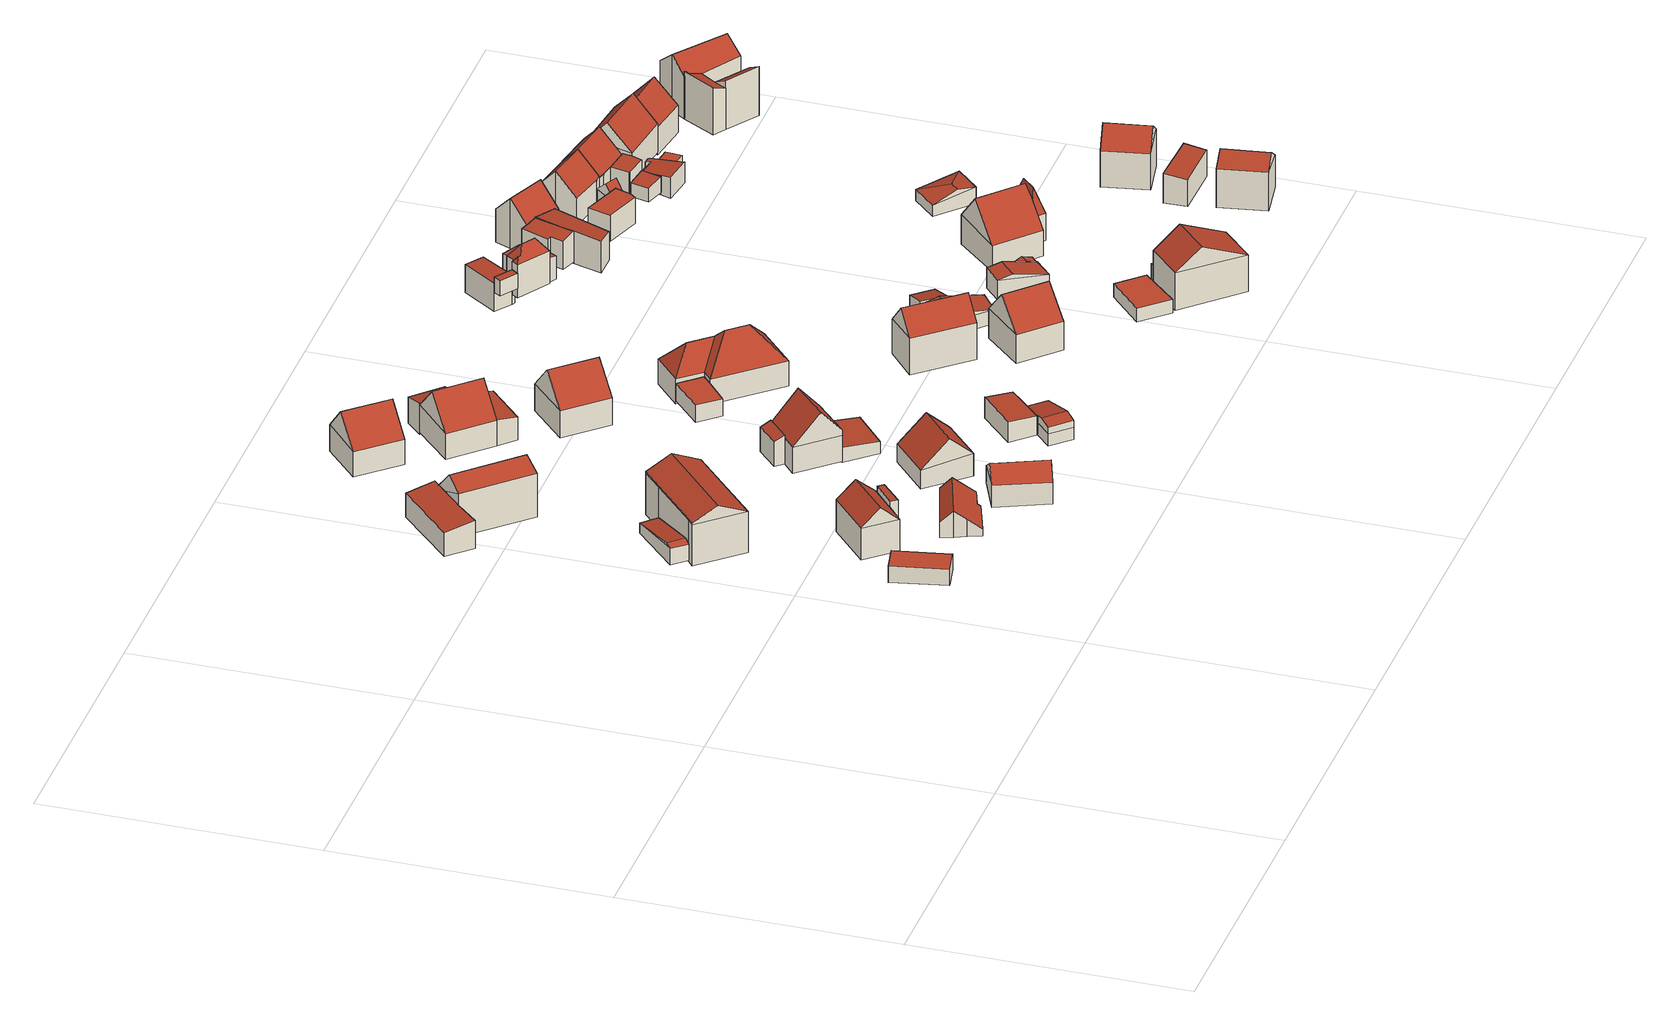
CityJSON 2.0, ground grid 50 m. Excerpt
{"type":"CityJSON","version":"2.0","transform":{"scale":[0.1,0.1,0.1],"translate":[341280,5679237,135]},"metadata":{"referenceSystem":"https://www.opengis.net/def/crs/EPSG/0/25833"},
"CityObjects":{
"building1":{"type":"Building","attributes":{"Dachtyp_tdc":"tdcPolyFlatRoof","Gemeindeschluessel":14729160,"Dachneigung":0,"QualitaetDacherkennung":79,"Geometrietyp2DReferenz":"3000","function":"31001_9998","roofType":"1000","measuredHeight":3.06},"geometry":[{"type":"MultiSurface","lod":"2","boundaries":[[[0,1,2,3]],[[1,4,5,2]],[[4,6,7,5]],[[6,0,3,7]],[[6,4,1,0]],[[3,2,5,7]]],"semantics":{"surfaces":[{"type":"WallSurface"},{"type":"RoofSurface"},{"type":"GroundSurface"}],"values":[0,0,0,0,1,2]}}]},
"building2":{"type":"Building","attributes":{"Dachtyp_tdc":"tdcGableRoof","Gemeindeschluessel":14729160,"Dachneigung":10.24,"QualitaetDacherkennung":13,"Geometrietyp2DReferenz":"3000","function":"31001_9998","roofType":"3100","measuredHeight":3.74},"geometry":[{"type":"MultiSurface","lod":"2","boundaries":[[[8,9,10,11]],[[9,12,13,10]],[[12,14,15,13]],[[14,8,11,15]],[[12,9,16]],[[8,14,17]],[[9,8,17,16]],[[14,12,16,17]],[[11,10,13,15]]],"semantics":{"surfaces":[{"type":"WallSurface"},{"type":"RoofSurface"},{"type":"GroundSurface"}],"values":[0,0,0,0,0,0,1,1,2]}}]},
"building3":{"type":"Building","attributes":{"Dachtyp_tdc":"tdcPolyFlatRoof","Gemeindeschluessel":14729160,"Dachneigung":8.25,"QualitaetDacherkennung":76,"Geometrietyp2DReferenz":"3000","function":"31001_9998","roofType":"2100","measuredHeight":5.39},"geometry":[{"type":"MultiSurface","lod":"2","boundaries":[[[18,19,20,21]],[[19,22,23,20]],[[22,24,25,23]],[[24,26,27,25]],[[26,18,21,27]],[[26,24,22,19,18]],[[21,20,23,25,27]]],"semantics":{"surfaces":[{"type":"WallSurface"},{"type":"RoofSurface"},{"type":"GroundSurface"}],"values":[0,0,0,0,0,1,2]}}]},
"building4":{"type":"Building","attributes":{"Dachtyp_tdc":"tdcGableRoof","Gemeindeschluessel":14729160,"Dachneigung":25.9,"QualitaetDacherkennung":43,"Geometrietyp2DReferenz":"3000","function":"31001_9998","roofType":"3100","measuredHeight":10.52},"geometry":[{"type":"MultiSurface","lod":"2","boundaries":[[[28,29,30,31]],[[29,32,33,30]],[[32,34,35,33]],[[34,36,37,35]],[[36,38,39,37]],[[38,28,31,39]],[[38,40,41,28]],[[42,43,44,41,40,45]],[[34,42,45,36]],[[36,45,40,38]],[[29,44,43,32]],[[28,41,44,29]],[[32,43,42,34]],[[31,30,33,35,37,39]]],"semantics":{"surfaces":[{"type":"WallSurface"},{"type":"RoofSurface"},{"type":"GroundSurface"}],"values":[0,0,0,0,0,0,1,1,0,0,0,0,0,2]}}]},
"building5":{"type":"Building","attributes":{"Gemeindeschluessel":14729160,"Geometrietyp2DReferenz":"3000","function":"31001_9998","roofType":"9999"},"children":["building5-1","building5-2"]},
"building5-1":{"type":"BuildingPart","attributes":{"Dachtyp_tdc":"tdcGableRoof","Dachneigung":39.8,"QualitaetDacherkennung":81,"Geometrietyp2DReferenz":"3000","roofType":"3100","measuredHeight":9.17},"parents":["building5"],"geometry":[{"type":"MultiSurface","lod":"2","boundaries":[[[46,47,48,49]],[[47,50,51,48]],[[52,53,54,55]],[[53,56,57,54]],[[56,46,49,57]],[[58,59,60,61]],[[50,47,60,59,53,62,52]],[[52,62,53]],[[46,61,60,47]],[[56,58,61,46]],[[53,59,58,56]],[[49,48,51,55,54,57]],[[55,51,50,52]]],"semantics":{"surfaces":[{"type":"WallSurface"},{"type":"RoofSurface"},{"type":"GroundSurface"},{"type":"ClosureSurface"}],"values":[0,0,0,0,0,1,1,0,0,0,0,2,3]}}]},
"building5-2":{"type":"BuildingPart","attributes":{"Dachtyp_tdc":"tdcPolyFlatRoof","Dachneigung":3.01,"QualitaetDacherkennung":45,"Geometrietyp2DReferenz":"3000","roofType":"2100","measuredHeight":7.42},"parents":["building5"],"geometry":[{"type":"MultiSurface","lod":"2","boundaries":[[[63,64,52,55,65]],[[66,67,68,51,50]],[[67,63,65,68]],[[67,66,64,63]],[[65,55,51,68]],[[50,52,64,66]],[[50,51,55,52]]],"semantics":{"surfaces":[{"type":"WallSurface"},{"type":"RoofSurface"},{"type":"GroundSurface"},{"type":"ClosureSurface"}],"values":[0,0,0,1,2,0,3]}}]},
"building6":{"type":"Building","attributes":{"Dachtyp_tdc":"tdcGableRoof","Gemeindeschluessel":14729160,"Dachneigung":47.4,"QualitaetDacherkennung":73,"Geometrietyp2DReferenz":"3000","function":"31001_9998","roofType":"3100","measuredHeight":10.02},"geometry":[{"type":"MultiSurface","lod":"2","boundaries":[[[69,70,71,72]],[[70,73,74,71]],[[73,75,76,74]],[[75,69,72,76]],[[73,70,77]],[[69,75,78]],[[70,69,78,77]],[[75,73,77,78]],[[72,71,74,76]]],"semantics":{"surfaces":[{"type":"WallSurface"},{"type":"RoofSurface"},{"type":"GroundSurface"}],"values":[0,0,0,0,0,0,1,1,2]}}]},
"building7":{"type":"Building","attributes":{"Dachtyp_tdc":"tdcGableRoof","Gemeindeschluessel":14729160,"Dachneigung":37.63,"QualitaetDacherkennung":44,"Geometrietyp2DReferenz":"3000","function":"31001_9998","roofType":"3100","measuredHeight":5.01},"geometry":[{"type":"MultiSurface","lod":"2","boundaries":[[[79,80,81,82]],[[80,83,84,81]],[[83,85,86,84]],[[85,87,88,86]],[[87,89,90,88]],[[89,91,92,90]],[[91,93,94,92]],[[93,95,96,94]],[[95,79,82,96]],[[91,89,87,85,83,80,79]],[[79,95,93,91]],[[82,81,84,86,88,90,92,94,96]]],"semantics":{"surfaces":[{"type":"WallSurface"},{"type":"RoofSurface"},{"type":"GroundSurface"}],"values":[0,0,0,0,0,0,0,0,0,1,1,2]}}]},
"building8":{"type":"Building","attributes":{"Dachtyp_tdc":"tdcGableRoof","Gemeindeschluessel":14729160,"Dachneigung":34.63,"QualitaetDacherkennung":89,"Geometrietyp2DReferenz":"3000","function":"31001_9998","roofType":"3100","measuredHeight":6.57},"geometry":[{"type":"MultiSurface","lod":"2","boundaries":[[[97,98,99,100]],[[98,101,102,99]],[[101,103,104,102]],[[103,97,100,104]],[[101,98,105]],[[97,103,106]],[[98,97,106,105]],[[103,101,105,106]],[[100,99,102,104]]],"semantics":{"surfaces":[{"type":"WallSurface"},{"type":"RoofSurface"},{"type":"GroundSurface"}],"values":[0,0,0,0,0,0,1,1,2]}}]},
"building9":{"type":"Building","attributes":{"Dachtyp_tdc":"tdcGableRoof","Gemeindeschluessel":14729160,"Dachneigung":47.91,"QualitaetDacherkennung":74,"Geometrietyp2DReferenz":"3000","function":"31001_9998","roofType":"3100","measuredHeight":10.01},"geometry":[{"type":"MultiSurface","lod":"2","boundaries":[[[107,108,109,110]],[[108,111,112,109]],[[111,113,114,112]],[[113,107,110,114]],[[111,108,115]],[[107,113,116]],[[108,107,116,115]],[[113,111,115,116]],[[110,109,112,114]]],"semantics":{"surfaces":[{"type":"WallSurface"},{"type":"RoofSurface"},{"type":"GroundSurface"}],"values":[0,0,0,0,0,0,1,1,2]}}]},
"building10":{"type":"Building","attributes":{"Dachtyp_tdc":"tdcGableRoof","Gemeindeschluessel":14729160,"Dachneigung":41.24,"QualitaetDacherkennung":86,"Geometrietyp2DReferenz":"3000","function":"31001_9998","roofType":"3100","measuredHeight":8.17},"geometry":[{"type":"MultiSurface","lod":"2","boundaries":[[[117,118,119,120]],[[118,121,122,119]],[[121,123,124,122]],[[123,117,120,124]],[[121,118,125]],[[117,123,126]],[[118,117,126,125]],[[123,121,125,126]],[[120,119,122,124]]],"semantics":{"surfaces":[{"type":"WallSurface"},{"type":"RoofSurface"},{"type":"GroundSurface"}],"values":[0,0,0,0,0,0,1,1,2]}}]},
"building11":{"type":"Building","attributes":{"Gemeindeschluessel":14729160,"Geometrietyp2DReferenz":"3000","function":"31001_9998","roofType":"9999"},"children":["building11-1","building11-2"]},
"building11-1":{"type":"BuildingPart","attributes":{"Dachtyp_tdc":"tdcGableRoof","Dachneigung":46.99,"QualitaetDacherkennung":80,"Geometrietyp2DReferenz":"3000","roofType":"3100","measuredHeight":10.4},"parents":["building11"],"geometry":[{"type":"MultiSurface","lod":"2","boundaries":[[[127,128,129,130]],[[128,131,132,129]],[[131,133,134,132]],[[133,135,136,134]],[[135,133,137,138,127]],[[139,138,137,140]],[[131,140,137,133]],[[128,139,140,131]],[[127,138,139,128]],[[136,130,129,132,134]],[[130,136,135,127]]],"semantics":{"surfaces":[{"type":"WallSurface"},{"type":"RoofSurface"},{"type":"GroundSurface"},{"type":"ClosureSurface"}],"values":[0,0,0,0,1,1,0,0,0,2,3]}}]},
"building11-2":{"type":"BuildingPart","attributes":{"Dachtyp_tdc":"tdcPolyFlatRoof","Dachneigung":22.84,"QualitaetDacherkennung":75,"Geometrietyp2DReferenz":"3000","roofType":"2100","measuredHeight":5.5},"parents":["building11"],"geometry":[{"type":"MultiSurface","lod":"2","boundaries":[[[141,142,127,130,143]],[[144,145,146,136,135]],[[145,141,143,146]],[[145,144,142,141]],[[143,130,136,146]],[[135,127,142,144]],[[135,136,130,127]]],"semantics":{"surfaces":[{"type":"WallSurface"},{"type":"RoofSurface"},{"type":"GroundSurface"},{"type":"ClosureSurface"}],"values":[0,0,0,1,2,0,3]}}]},
"building12":{"type":"Building","attributes":{"Dachtyp_tdc":"tdcFreeFormRoof","Gemeindeschluessel":14729160,"Dachneigung":48.02,"QualitaetDacherkennung":87,"Geometrietyp2DReferenz":"3000","function":"31001_9998","roofType":"5000","measuredHeight":10.45},"geometry":[{"type":"MultiSurface","lod":"2","boundaries":[[[147,148,149,150]],[[148,151,152,149]],[[151,153,154,152]],[[153,155,156,154]],[[155,147,150,156]],[[148,157,158,151]],[[157,147,155,153,158]],[[148,147,157]],[[153,151,158]],[[150,149,152,154,156]]],"semantics":{"surfaces":[{"type":"WallSurface"},{"type":"RoofSurface"},{"type":"GroundSurface"}],"values":[0,0,0,0,0,1,1,0,0,2]}}]},
"building13":{"type":"Building","attributes":{"Dachtyp_tdc":"tdcPolyFlatRoof","Gemeindeschluessel":14729160,"Dachneigung":4.41,"QualitaetDacherkennung":68,"Geometrietyp2DReferenz":"3000","function":"31001_9998","roofType":"2100","measuredHeight":2.88},"geometry":[{"type":"MultiSurface","lod":"2","boundaries":[[[159,160,161,162]],[[160,163,164,161]],[[163,165,166,164]],[[165,159,162,166]],[[165,163,160,159]],[[162,161,164,166]]],"semantics":{"surfaces":[{"type":"WallSurface"},{"type":"RoofSurface"},{"type":"GroundSurface"}],"values":[0,0,0,0,1,2]}}]},
"building14":{"type":"Building","attributes":{"Dachtyp_tdc":"tdcPolyFlatRoof","Gemeindeschluessel":14729160,"Dachneigung":9.25,"QualitaetDacherkennung":66,"Geometrietyp2DReferenz":"3000","function":"31001_9998","roofType":"2100","measuredHeight":5.03},"geometry":[{"type":"MultiSurface","lod":"2","boundaries":[[[167,168,169,150]],[[168,170,171,169]],[[170,172,149,171]],[[172,167,150,149]],[[172,170,168,167]],[[150,169,171,149]]],"semantics":{"surfaces":[{"type":"WallSurface"},{"type":"RoofSurface"},{"type":"GroundSurface"}],"values":[0,0,0,0,1,2]}}]},
"building15":{"type":"Building","attributes":{"Dachtyp_tdc":"tdcPolyFlatRoof","Gemeindeschluessel":14729160,"Dachneigung":13.66,"QualitaetDacherkennung":74,"Geometrietyp2DReferenz":"3000","function":"31001_9998","roofType":"2100","measuredHeight":5.98},"geometry":[{"type":"MultiSurface","lod":"2","boundaries":[[[173,174,175,176]],[[174,177,178,175]],[[177,179,180,178]],[[179,173,176,180]],[[179,177,174,173]],[[176,175,178,180]]],"semantics":{"surfaces":[{"type":"WallSurface"},{"type":"RoofSurface"},{"type":"GroundSurface"}],"values":[0,0,0,0,1,2]}}]},
"building16":{"type":"Building","attributes":{"Dachtyp_tdc":"tdcGableRoof","Gemeindeschluessel":14729160,"Dachneigung":47.1,"QualitaetDacherkennung":89,"Geometrietyp2DReferenz":"3000","function":"31001_9998","roofType":"3100","measuredHeight":10.44},"geometry":[{"type":"MultiSurface","lod":"2","boundaries":[[[181,182,183,184]],[[182,185,186,183]],[[185,187,188,186]],[[187,181,184,188]],[[185,182,189]],[[181,187,190]],[[182,181,190,189]],[[187,185,189,190]],[[184,183,186,188]]],"semantics":{"surfaces":[{"type":"WallSurface"},{"type":"RoofSurface"},{"type":"GroundSurface"}],"values":[0,0,0,0,0,0,1,1,2]}}]},
"building17":{"type":"Building","attributes":{"Dachtyp_tdc":"tdcPolyFlatRoof","Gemeindeschluessel":14729160,"Dachneigung":0,"QualitaetDacherkennung":32,"Geometrietyp2DReferenz":"3000","function":"31001_9998","roofType":"1000","measuredHeight":3.32},"geometry":[{"type":"MultiSurface","lod":"2","boundaries":[[[191,192,193,194]],[[192,195,196,193]],[[195,197,198,196]],[[197,199,200,198]],[[199,191,194,200]],[[199,197,195,192,191]],[[194,193,196,198,200]]],"semantics":{"surfaces":[{"type":"WallSurface"},{"type":"RoofSurface"},{"type":"GroundSurface"}],"values":[0,0,0,0,0,1,2]}}]},
"building18":{"type":"Building","attributes":{"Gemeindeschluessel":14729160,"Geometrietyp2DReferenz":"3000","function":"31001_9998","roofType":"9999"},"children":["building18-1","building18-2"]},
"building18-1":{"type":"BuildingPart","attributes":{"Dachtyp_tdc":"tdcGableRoof","Dachneigung":14.42,"QualitaetDacherkennung":19,"Geometrietyp2DReferenz":"3000","roofType":"3100","measuredHeight":4.09},"parents":["building18"],"geometry":[{"type":"MultiSurface","lod":"2","boundaries":[[[201,202,203,204]],[[202,205,206,203]],[[205,207,208,206]],[[207,209,210,208]],[[211,201,204,212]],[[211,213,214,215,216,217,201]],[[218,217,216,219]],[[202,218,219,205]],[[205,219,216,215,207]],[[201,217,218,202]],[[207,215,214,220,209]],[[204,203,206,208,210,212]],[[212,210,209,211]],[[220,214,213]],[[209,220,213,211]]],"semantics":{"surfaces":[{"type":"WallSurface"},{"type":"RoofSurface"},{"type":"GroundSurface"},{"type":"ClosureSurface"}],"values":[0,0,0,0,0,1,1,0,0,0,0,2,3,0,3]}}]},
"building18-2":{"type":"BuildingPart","attributes":{"Dachtyp_tdc":"tdcPolyFlatRoof","Dachneigung":4.81,"QualitaetDacherkennung":73,"Geometrietyp2DReferenz":"3000","roofType":"2100","measuredHeight":3.98},"parents":["building18"],"geometry":[{"type":"MultiSurface","lod":"2","boundaries":[[[220,221,222,210,209]],[[221,223,224,222]],[[223,225,226,224]],[[225,227,212,226]],[[227,211,212]],[[227,225,223,221,220,213]],[[210,222,224,226,212]],[[213,211,227]],[[209,210,212,211]],[[220,209,211,213]]],"semantics":{"surfaces":[{"type":"WallSurface"},{"type":"RoofSurface"},{"type":"GroundSurface"},{"type":"ClosureSurface"}],"values":[0,0,0,0,0,1,2,0,3,3]}}]},
"building19":{"type":"Building","attributes":{"Dachtyp_tdc":"tdcFreeFormRoof","Gemeindeschluessel":14729160,"Dachneigung":49.52,"QualitaetDacherkennung":29,"Geometrietyp2DReferenz":"3000","function":"31001_9998","roofType":"5000","measuredHeight":10.38},"geometry":[{"type":"MultiSurface","lod":"2","boundaries":[[[228,229,230,231]],[[229,232,233,230]],[[232,234,235,233]],[[234,236,237,235]],[[236,238,239,237]],[[238,228,231,239]],[[240,238,236]],[[241,242,243,240,236,234]],[[241,234,232]],[[242,241,232,229]],[[243,242,229,228]],[[240,243,228,238]],[[231,230,233,235,237,239]]],"semantics":{"surfaces":[{"type":"WallSurface"},{"type":"RoofSurface"},{"type":"GroundSurface"}],"values":[0,0,0,0,0,0,1,1,1,1,1,1,2]}}]},
"building20":{"type":"Building","attributes":{"Dachtyp_tdc":"tdcFreeFormRoof","Gemeindeschluessel":14729160,"Dachneigung":48.04,"QualitaetDacherkennung":69,"Geometrietyp2DReferenz":"3000","function":"31001_9998","roofType":"5000","measuredHeight":10.92},"geometry":[{"type":"MultiSurface","lod":"2","boundaries":[[[244,245,246,247]],[[245,248,249,246]],[[248,250,251,249]],[[250,252,253,251]],[[252,244,247,253]],[[245,254,255,248]],[[254,244,252,250,255]],[[250,248,255]],[[245,244,254]],[[247,246,249,251,253]]],"semantics":{"surfaces":[{"type":"WallSurface"},{"type":"RoofSurface"},{"type":"GroundSurface"}],"values":[0,0,0,0,0,1,1,0,0,2]}}]},
"building21":{"type":"Building","attributes":{"Dachtyp_tdc":"tdcGableRoof","Gemeindeschluessel":14729160,"Dachneigung":47.53,"QualitaetDacherkennung":75,"Geometrietyp2DReferenz":"3000","function":"31001_9998","roofType":"3100","measuredHeight":10.71},"geometry":[{"type":"MultiSurface","lod":"2","boundaries":[[[256,257,258,259]],[[257,260,261,258]],[[260,262,263,261]],[[262,256,259,263]],[[260,257,264]],[[256,262,265]],[[257,256,265,264]],[[262,260,264,265]],[[259,258,261,263]]],"semantics":{"surfaces":[{"type":"WallSurface"},{"type":"RoofSurface"},{"type":"GroundSurface"}],"values":[0,0,0,0,0,0,1,1,2]}}]},
"building22":{"type":"Building","attributes":{"Gemeindeschluessel":14729160,"Geometrietyp2DReferenz":"3000","function":"31001_9998","roofType":"9999"},"children":["building22-1","building22-2","building22-3"]},
"building22-1":{"type":"BuildingPart","attributes":{"Dachtyp_tdc":"tdcGableRoof","Dachneigung":11.37,"QualitaetDacherkennung":46,"Geometrietyp2DReferenz":"3000","roofType":"3100","measuredHeight":4.21},"parents":["building22"],"geometry":[{"type":"MultiSurface","lod":"2","boundaries":[[[266,267,268,269]],[[270,271,272,273]],[[274,275,276,277]],[[275,266,269,276]],[[266,275,278,279,280,281]],[[282,283,284,281,280,285]],[[266,281,284,267]],[[270,283,282,271]],[[274,278,275]],[[269,268,273,272,277,276]],[[273,268,267,270]],[[277,272,271,274]],[[267,284,283,270]],[[285,280,279]],[[271,282,285,279,278,274]]],"semantics":{"surfaces":[{"type":"WallSurface"},{"type":"RoofSurface"},{"type":"GroundSurface"},{"type":"ClosureSurface"}],"values":[0,0,0,0,1,1,0,0,0,2,3,3,3,0,3]}}]},
"building22-2":{"type":"BuildingPart","attributes":{"Dachtyp_tdc":"tdcGableRoof","Dachneigung":45.03,"QualitaetDacherkennung":21,"Geometrietyp2DReferenz":"3000","roofType":"3100","measuredHeight":4.78},"parents":["building22"],"geometry":[{"type":"MultiSurface","lod":"2","boundaries":[[[286,287,288,289]],[[287,290,283,270,273,288]],[[291,286,289,268,267,284]],[[290,287,292]],[[286,291,293]],[[287,286,293,292]],[[291,290,292,293]],[[289,288,273,268]],[[291,284,283,290]],[[267,268,273,270]],[[267,270,283,284]]],"semantics":{"surfaces":[{"type":"WallSurface"},{"type":"RoofSurface"},{"type":"GroundSurface"},{"type":"ClosureSurface"}],"values":[0,0,0,0,0,1,1,2,0,3,3]}}]},
"building22-3":{"type":"BuildingPart","attributes":{"Dachtyp_tdc":"tdcPolyFlatRoof","Dachneigung":15.03,"QualitaetDacherkennung":60,"Geometrietyp2DReferenz":"3000","roofType":"2100","measuredHeight":4.08},"parents":["building22"],"geometry":[{"type":"MultiSurface","lod":"2","boundaries":[[[294,295,278,274,277,296]],[[297,298,299,272,271,282]],[[298,294,296,299]],[[298,297,285,279,295,294]],[[296,277,272,299]],[[297,282,285]],[[279,278,295]],[[271,272,277,274]],[[271,274,278,279,285,282]]],"semantics":{"surfaces":[{"type":"WallSurface"},{"type":"RoofSurface"},{"type":"GroundSurface"},{"type":"ClosureSurface"}],"values":[0,0,0,1,2,0,0,3,3]}}]},
"building23":{"type":"Building","attributes":{"Dachtyp_tdc":"tdcPolyFlatRoof","Gemeindeschluessel":14729160,"Dachneigung":0,"QualitaetDacherkennung":80,"Geometrietyp2DReferenz":"3000","function":"31001_9998","roofType":"1000","measuredHeight":2.57},"geometry":[{"type":"MultiSurface","lod":"2","boundaries":[[[300,301,302,303]],[[301,304,305,302]],[[304,306,307,305]],[[306,300,303,307]],[[306,304,301,300]],[[303,302,305,307]]],"semantics":{"surfaces":[{"type":"WallSurface"},{"type":"RoofSurface"},{"type":"GroundSurface"}],"values":[0,0,0,0,1,2]}}]},
"building24":{"type":"Building","attributes":{"Gemeindeschluessel":14729160,"Geometrietyp2DReferenz":"3000","function":"31001_9998","roofType":"9999"},"children":["building24-1","building24-2"]},
"building24-1":{"type":"BuildingPart","attributes":{"Dachtyp_tdc":"tdcGableRoof","Dachneigung":25.38,"QualitaetDacherkennung":65,"Geometrietyp2DReferenz":"3000","roofType":"3100","measuredHeight":3.26},"parents":["building24"],"geometry":[{"type":"MultiSurface","lod":"2","boundaries":[[[308,309,310,311]],[[309,312,313,310]],[[312,314,315,313]],[[312,309,316]],[[309,308,317,318,316]],[[314,312,316,318,319]],[[311,310,313,315]],[[308,311,315,314]],[[319,318,317]],[[314,319,317,308]]],"semantics":{"surfaces":[{"type":"WallSurface"},{"type":"RoofSurface"},{"type":"GroundSurface"},{"type":"ClosureSurface"}],"values":[0,0,0,0,1,1,2,3,0,3]}}]},
"building24-2":{"type":"BuildingPart","attributes":{"Dachtyp_tdc":"tdcGableRoof","Dachneigung":14.39,"QualitaetDacherkennung":42,"Geometrietyp2DReferenz":"3000","roofType":"3100","measuredHeight":4.37},"parents":["building24"],"geometry":[{"type":"MultiSurface","lod":"2","boundaries":[[[320,321,322,315,314]],[[321,323,324,322]],[[323,325,326,324]],[[323,321,327]],[[320,319,317,325,328]],[[321,320,328,327]],[[325,323,327,328]],[[315,322,324,326,311]],[[320,314,319]],[[317,308,311,326,325]],[[314,315,311,308]],[[314,308,317,319]]],"semantics":{"surfaces":[{"type":"WallSurface"},{"type":"RoofSurface"},{"type":"GroundSurface"},{"type":"ClosureSurface"}],"values":[0,0,0,0,0,1,1,2,0,0,3,3]}}]},
"building25":{"type":"Building","attributes":{"Gemeindeschluessel":14729160,"Geometrietyp2DReferenz":"3000","function":"31001_9998","roofType":"9999"},"children":["building25-1","building25-2"]},
"building25-1":{"type":"BuildingPart","attributes":{"Dachtyp_tdc":"tdcPolyFlatRoof","Dachneigung":0,"QualitaetDacherkennung":0,"Geometrietyp2DReferenz":"3000","roofType":"9999","measuredHeight":4.37},"parents":["building25"],"geometry":[{"type":"MultiSurface","lod":"2","boundaries":[[[329,330,331,332,333,334,335,336]],[[335,334,337,338]],[[334,333,339,337]],[[333,332,340,339]],[[332,331,341,340]],[[331,330,342,341]],[[330,329,343,342]],[[329,336,344,343]],[[344,338,337,339,340,341,342,343]],[[338,344,336,335]]],"semantics":{"surfaces":[{"type":"RoofSurface"},{"type":"WallSurface"},{"type":"GroundSurface"},{"type":"ClosureSurface"}],"values":[0,1,1,1,1,1,1,1,2,3]}}]},
"building25-2":{"type":"BuildingPart","attributes":{"Dachtyp_tdc":"tdcGableRoof","Dachneigung":24.64,"QualitaetDacherkennung":24,"Geometrietyp2DReferenz":"3000","roofType":"3100","measuredHeight":10.96},"parents":["building25"],"geometry":[{"type":"MultiSurface","lod":"2","boundaries":[[[345,346,335,338,347]],[[348,349,350,351]],[[349,345,347,350]],[[348,346,352]],[[345,349,353]],[[346,345,353,352]],[[349,348,352,353]],[[347,338,344,351,350]],[[348,351,344,336,335,346]],[[336,344,338,335]]],"semantics":{"surfaces":[{"type":"WallSurface"},{"type":"RoofSurface"},{"type":"GroundSurface"},{"type":"ClosureSurface"}],"values":[0,0,0,0,0,1,1,2,0,3]}}]},
"building26":{"type":"Building","attributes":{"Dachtyp_tdc":"tdcPolyFlatRoof","Gemeindeschluessel":14729160,"Dachneigung":3.94,"QualitaetDacherkennung":48,"Geometrietyp2DReferenz":"3000","function":"31001_9998","roofType":"2100","measuredHeight":3},"geometry":[{"type":"MultiSurface","lod":"2","boundaries":[[[354,355,356,357]],[[355,358,359,356]],[[358,360,361,359]],[[360,354,357,361]],[[360,358,355,354]],[[357,356,359,361]]],"semantics":{"surfaces":[{"type":"WallSurface"},{"type":"RoofSurface"},{"type":"GroundSurface"}],"values":[0,0,0,0,1,2]}}]},
"building27":{"type":"Building","attributes":{"Dachtyp_tdc":"tdcPolyFlatRoof","Gemeindeschluessel":14729160,"Dachneigung":2.99,"QualitaetDacherkennung":68,"Geometrietyp2DReferenz":"3000","function":"31001_9998","roofType":"2100","measuredHeight":5.44},"geometry":[{"type":"MultiSurface","lod":"2","boundaries":[[[362,363,364,365]],[[363,366,367,364]],[[366,368,369,367]],[[368,370,371,369]],[[370,372,373,371]],[[372,362,365,373]],[[372,370,368,366,363,362]],[[365,364,367,369,371,373]]],"semantics":{"surfaces":[{"type":"WallSurface"},{"type":"RoofSurface"},{"type":"GroundSurface"}],"values":[0,0,0,0,0,0,1,2]}}]},
"building28":{"type":"Building","attributes":{"Dachtyp_tdc":"tdcFreeFormRoof","Gemeindeschluessel":14729160,"Dachneigung":54.07,"QualitaetDacherkennung":7,"Geometrietyp2DReferenz":"3000","function":"31001_9998","roofType":"5000","measuredHeight":8.7},"geometry":[{"type":"MultiSurface","lod":"2","boundaries":[[[374,375,376,377]],[[375,378,379,376]],[[378,380,381,379]],[[380,382,383,381]],[[382,384,385,383]],[[384,374,377,385]],[[386,384,382]],[[387,386,382,380]],[[388,387,380,378]],[[389,388,378,375]],[[389,375,374]],[[386,387,388,389,374,384]],[[377,376,379,381,383,385]]],"semantics":{"surfaces":[{"type":"WallSurface"},{"type":"RoofSurface"},{"type":"GroundSurface"}],"values":[0,0,0,0,0,0,1,1,1,1,1,1,2]}}]},
"building29":{"type":"Building","attributes":{"Gemeindeschluessel":14729160,"Geometrietyp2DReferenz":"3000","function":"31001_9998","roofType":"9999"},"children":["building29-1","building29-2"]},
"building29-1":{"type":"BuildingPart","attributes":{"Dachtyp_tdc":"tdcGableRoof","Dachneigung":49.5,"QualitaetDacherkennung":83,"Geometrietyp2DReferenz":"3000","roofType":"3100","measuredHeight":11.26},"parents":["building29"],"geometry":[{"type":"MultiSurface","lod":"2","boundaries":[[[390,391,392,393]],[[391,394,395,396,392]],[[397,398,399,400]],[[398,390,393,399]],[[398,401,402,403,390]],[[391,403,402,394]],[[397,401,398]],[[394,402,401,397,404]],[[390,403,391]],[[393,392,396,400,399]],[[404,395,394]],[[397,400,396,395,404]]],"semantics":{"surfaces":[{"type":"WallSurface"},{"type":"RoofSurface"},{"type":"GroundSurface"},{"type":"ClosureSurface"}],"values":[0,0,0,0,1,1,0,0,0,2,0,3]}}]},
"building29-2":{"type":"BuildingPart","attributes":{"Dachtyp_tdc":"tdcFreeFormRoof","Dachneigung":71.94,"QualitaetDacherkennung":18,"Geometrietyp2DReferenz":"3000","roofType":"5000","measuredHeight":10.06},"parents":["building29"],"geometry":[{"type":"MultiSurface","lod":"2","boundaries":[[[405,406,407,408]],[[406,397,400,407]],[[395,405,408,396]],[[409,410,395,404,397]],[[409,397,406]],[[410,409,406,405]],[[410,405,395]],[[408,407,400,396]],[[396,400,397,404,395]]],"semantics":{"surfaces":[{"type":"WallSurface"},{"type":"RoofSurface"},{"type":"GroundSurface"},{"type":"ClosureSurface"}],"values":[0,0,0,1,1,1,1,2,3]}}]},
"building30":{"type":"Building","attributes":{"Dachtyp_tdc":"tdcPolyFlatRoof","Gemeindeschluessel":14729160,"Dachneigung":3.19,"QualitaetDacherkennung":54,"Geometrietyp2DReferenz":"3000","function":"31001_9998","roofType":"2100","measuredHeight":4.86},"geometry":[{"type":"MultiSurface","lod":"2","boundaries":[[[411,412,413,414]],[[412,415,416,413]],[[415,417,418,416]],[[417,411,414,418]],[[417,415,412,411]],[[414,413,416,418]]],"semantics":{"surfaces":[{"type":"WallSurface"},{"type":"RoofSurface"},{"type":"GroundSurface"}],"values":[0,0,0,0,1,2]}}]},
"building31":{"type":"Building","attributes":{"Dachtyp_tdc":"tdcPolyFlatRoof","Gemeindeschluessel":14729160,"Dachneigung":9.18,"QualitaetDacherkennung":54,"Geometrietyp2DReferenz":"3000","function":"31001_9998","roofType":"2100","measuredHeight":4.97},"geometry":[{"type":"MultiSurface","lod":"2","boundaries":[[[419,415,420,421]],[[415,412,422,420]],[[412,423,424,422]],[[423,425,426,424]],[[425,419,421,426]],[[425,423,412,415,419]],[[421,420,422,424,426]]],"semantics":{"surfaces":[{"type":"WallSurface"},{"type":"RoofSurface"},{"type":"GroundSurface"}],"values":[0,0,0,0,0,1,2]}}]},
"building32":{"type":"Building","attributes":{"Dachtyp_tdc":"tdcPolyFlatRoof","Gemeindeschluessel":14729160,"Dachneigung":9.81,"QualitaetDacherkennung":71,"Geometrietyp2DReferenz":"3000","function":"31001_9998","roofType":"2100","measuredHeight":5.97},"geometry":[{"type":"MultiSurface","lod":"2","boundaries":[[[427,428,429,430]],[[428,431,432,429]],[[431,433,434,432]],[[433,435,436,434]],[[435,437,438,436]],[[437,439,440,438]],[[439,441,442,440]],[[441,427,430,442]],[[441,439,437,435,433,431,428,427]],[[430,429,432,434,436,438,440,442]]],"semantics":{"surfaces":[{"type":"WallSurface"},{"type":"RoofSurface"},{"type":"GroundSurface"}],"values":[0,0,0,0,0,0,0,0,1,2]}}]},
"building33":{"type":"Building","attributes":{"Dachtyp_tdc":"tdcPolyFlatRoof","Gemeindeschluessel":14729160,"Dachneigung":8.24,"QualitaetDacherkennung":79,"Geometrietyp2DReferenz":"3000","function":"31001_9998","roofType":"2100","measuredHeight":6.22},"geometry":[{"type":"MultiSurface","lod":"2","boundaries":[[[427,441,443,444]],[[441,445,446,443]],[[445,447,448,446]],[[447,449,450,448]],[[449,451,452,450]],[[449,447,445,441,427,451]],[[452,444,443,446,448,450]],[[451,427,444,452]]],"semantics":{"surfaces":[{"type":"WallSurface"},{"type":"RoofSurface"},{"type":"GroundSurface"}],"values":[0,0,0,0,0,1,2,0]}}]},
"building34":{"type":"Building","attributes":{"Dachtyp_tdc":"tdcHipAndGableRoof","Gemeindeschluessel":14729160,"Dachneigung":20.15,"QualitaetDacherkennung":38,"Geometrietyp2DReferenz":"3000","function":"31001_9998","roofType":"5000","measuredHeight":3.82},"geometry":[{"type":"MultiSurface","lod":"2","boundaries":[[[453,454,455,456]],[[454,457,458,455]],[[457,459,460,458]],[[459,453,456,460]],[[457,454,461]],[[453,459,462]],[[454,453,462,461]],[[459,457,461,462]],[[456,455,458,460]]],"semantics":{"surfaces":[{"type":"WallSurface"},{"type":"RoofSurface"},{"type":"GroundSurface"}],"values":[0,0,0,0,1,0,1,1,2]}}]},
"building35":{"type":"Building","attributes":{"Dachtyp_tdc":"tdcGableRoof","Gemeindeschluessel":14729160,"Dachneigung":46.81,"QualitaetDacherkennung":75,"Geometrietyp2DReferenz":"3000","function":"31001_9998","roofType":"3100","measuredHeight":9.65},"geometry":[{"type":"MultiSurface","lod":"2","boundaries":[[[463,464,465,466]],[[464,467,468,465]],[[467,469,470,468]],[[469,471,472,470]],[[471,473,474,472]],[[473,475,476,474]],[[475,477,478,476]],[[477,463,466,478]],[[473,471,469,467]],[[467,464,463,477,475,473]],[[466,465,468,470,472,474,476,478]]],"semantics":{"surfaces":[{"type":"WallSurface"},{"type":"RoofSurface"},{"type":"GroundSurface"}],"values":[0,0,0,0,0,0,0,0,1,1,2]}}]},
"building36":{"type":"Building","attributes":{"Dachtyp_tdc":"tdcPolyFlatRoof","Gemeindeschluessel":14729160,"Dachneigung":0,"QualitaetDacherkennung":44,"Geometrietyp2DReferenz":"3000","function":"31001_9998","roofType":"1000","measuredHeight":4.92},"geometry":[{"type":"MultiSurface","lod":"2","boundaries":[[[479,480,481,482]],[[480,483,484,481]],[[483,485,486,484]],[[485,487,488,486]],[[487,479,482,488]],[[487,485,483,480,479]],[[482,481,484,486,488]]],"semantics":{"surfaces":[{"type":"WallSurface"},{"type":"RoofSurface"},{"type":"GroundSurface"}],"values":[0,0,0,0,0,1,2]}}]},
"building37":{"type":"Building","attributes":{"Dachtyp_tdc":"tdcGableRoof","Gemeindeschluessel":14729160,"Dachneigung":46.19,"QualitaetDacherkennung":80,"Geometrietyp2DReferenz":"3000","function":"31001_9998","roofType":"3100","measuredHeight":9.35},"geometry":[{"type":"MultiSurface","lod":"2","boundaries":[[[489,490,491,492]],[[490,493,494,491]],[[493,495,496,494]],[[495,497,498,496]],[[497,499,500,498]],[[499,501,502,500]],[[501,489,492,502]],[[497,495,493,490]],[[490,489,501,499,497]],[[492,491,494,496,498,500,502]]],"semantics":{"surfaces":[{"type":"WallSurface"},{"type":"RoofSurface"},{"type":"GroundSurface"}],"values":[0,0,0,0,0,0,0,1,1,2]}}]},
"building38":{"type":"Building","attributes":{"Dachtyp_tdc":"tdcFreeFormRoof","Gemeindeschluessel":14729160,"Dachneigung":53.52,"QualitaetDacherkennung":5,"Geometrietyp2DReferenz":"3000","function":"31001_9998","roofType":"5000","measuredHeight":5.02},"geometry":[{"type":"MultiSurface","lod":"2","boundaries":[[[503,504,505,506]],[[504,507,508,505]],[[507,509,510,508]],[[509,511,512,510]],[[511,503,506,512]],[[511,513,514,503]],[[513,509,507,504,514]],[[504,503,514]],[[511,509,513]],[[506,505,508,510,512]]],"semantics":{"surfaces":[{"type":"WallSurface"},{"type":"RoofSurface"},{"type":"GroundSurface"}],"values":[0,0,0,0,0,1,1,0,0,2]}}]},
"building39":{"type":"Building","attributes":{"Dachtyp_tdc":"tdcPolyFlatRoof","Gemeindeschluessel":14729160,"Dachneigung":6.36,"QualitaetDacherkennung":73,"Geometrietyp2DReferenz":"3000","function":"31001_9998","roofType":"2100","measuredHeight":3.03},"geometry":[{"type":"MultiSurface","lod":"2","boundaries":[[[515,516,517,518]],[[516,519,520,517]],[[519,521,522,520]],[[521,515,518,522]],[[521,519,516,515]],[[518,517,520,522]]],"semantics":{"surfaces":[{"type":"WallSurface"},{"type":"RoofSurface"},{"type":"GroundSurface"}],"values":[0,0,0,0,1,2]}}]},
"building40":{"type":"Building","attributes":{"Dachtyp_tdc":"tdcPolyFlatRoof","Gemeindeschluessel":14729160,"Dachneigung":5.36,"QualitaetDacherkennung":72,"Geometrietyp2DReferenz":"3000","function":"31001_9998","roofType":"2100","measuredHeight":5.56},"geometry":[{"type":"MultiSurface","lod":"2","boundaries":[[[523,524,525,526]],[[524,527,528,525]],[[527,529,530,528]],[[529,531,532,530]],[[531,533,534,532]],[[533,523,526,534]],[[533,531,529,527,524,523]],[[526,525,528,530,532,534]]],"semantics":{"surfaces":[{"type":"WallSurface"},{"type":"RoofSurface"},{"type":"GroundSurface"}],"values":[0,0,0,0,0,0,1,2]}}]},
"building41":{"type":"Building","attributes":{"Dachtyp_tdc":"tdcFreeFormRoof","Gemeindeschluessel":14729160,"Dachneigung":45.13,"QualitaetDacherkennung":83,"Geometrietyp2DReferenz":"3000","function":"31001_9998","roofType":"5000","measuredHeight":9.64},"geometry":[{"type":"MultiSurface","lod":"2","boundaries":[[[535,536,537,538]],[[536,539,540,537]],[[539,541,542,540]],[[541,543,544,542]],[[543,545,546,544]],[[545,535,538,546]],[[547,548,549,550,524,539]],[[551,552,548,547]],[[535,552,551,536]],[[545,549,548,552,535]],[[536,551,547,539]],[[541,524,550,543]],[[539,524,541]],[[543,550,549,545]],[[538,537,540,542,544,546]]],"semantics":{"surfaces":[{"type":"WallSurface"},{"type":"RoofSurface"},{"type":"GroundSurface"}],"values":[0,0,0,0,0,0,1,1,0,0,0,0,0,0,2]}}]},
"building42":{"type":"Building","attributes":{"Dachtyp_tdc":"tdcPolyFlatRoof","Gemeindeschluessel":14729160,"Dachneigung":8.84,"QualitaetDacherkennung":69,"Geometrietyp2DReferenz":"3000","function":"31001_9998","roofType":"2100","measuredHeight":4.05},"geometry":[{"type":"MultiSurface","lod":"2","boundaries":[[[553,554,555,556]],[[554,557,558,555]],[[557,559,560,558]],[[559,561,562,560]],[[561,563,532,562]],[[563,564,565,532]],[[564,566,567,565]],[[566,568,569,567]],[[568,570,571,569]],[[570,553,556,571]],[[570,568,566,564,563,561,559,557,554,553]],[[556,555,558,560,562,532,565,567,569,571]]],"semantics":{"surfaces":[{"type":"WallSurface"},{"type":"RoofSurface"},{"type":"GroundSurface"}],"values":[0,0,0,0,0,0,0,0,0,0,1,2]}}]},
"building43":{"type":"Building","attributes":{"Dachtyp_tdc":"tdcPolyFlatRoof","Gemeindeschluessel":14729160,"Dachneigung":0,"QualitaetDacherkennung":0,"Geometrietyp2DReferenz":"3000","BezugspunktDach":"2000","function":"31001_9998","measuredHeight":3},"geometry":[{"type":"MultiSurface","lod":"2","boundaries":[[[572,573,574,575]],[[575,574,576,577]],[[574,573,578,576]],[[573,572,579,578]],[[572,575,577,579]],[[577,576,578,579]]],"semantics":{"surfaces":[{"type":"RoofSurface"},{"type":"WallSurface"},{"type":"GroundSurface"}],"values":[0,1,1,1,1,2]}}]},
"building44":{"type":"Building","attributes":{"Dachtyp_tdc":"tdcGableRoof","Gemeindeschluessel":14729160,"Dachneigung":35.38,"QualitaetDacherkennung":78,"Geometrietyp2DReferenz":"3000","function":"31001_9998","roofType":"3100","measuredHeight":8.83},"geometry":[{"type":"MultiSurface","lod":"2","boundaries":[[[580,581,582,583]],[[581,584,585,582]],[[584,586,587,585]],[[586,580,583,587]],[[584,581,588]],[[580,586,589]],[[581,580,589,588]],[[586,584,588,589]],[[583,582,585,587]]],"semantics":{"surfaces":[{"type":"WallSurface"},{"type":"RoofSurface"},{"type":"GroundSurface"}],"values":[0,0,0,0,0,0,1,1,2]}}]},
"building45":{"type":"Building","attributes":{"Dachtyp_tdc":"tdcPolyFlatRoof","Gemeindeschluessel":14729160,"Dachneigung":9.05,"QualitaetDacherkennung":89,"Geometrietyp2DReferenz":"3000","function":"31001_9998","roofType":"2100","measuredHeight":5.7},"geometry":[{"type":"MultiSurface","lod":"2","boundaries":[[[590,591,592,593]],[[591,594,595,592]],[[594,596,597,595]],[[596,590,593,597]],[[596,594,591,590]],[[593,592,595,597]]],"semantics":{"surfaces":[{"type":"WallSurface"},{"type":"RoofSurface"},{"type":"GroundSurface"}],"values":[0,0,0,0,1,2]}}]},
"building46":{"type":"Building","attributes":{"Dachtyp_tdc":"tdcGableRoof","Gemeindeschluessel":14729160,"Dachneigung":37.23,"QualitaetDacherkennung":85,"Geometrietyp2DReferenz":"3000","function":"31001_9998","roofType":"3100","measuredHeight":9.92},"geometry":[{"type":"MultiSurface","lod":"2","boundaries":[[[598,599,600,601]],[[599,602,603,600]],[[602,604,605,603]],[[604,598,601,605]],[[602,599,606]],[[598,604,607]],[[599,598,607,606]],[[604,602,606,607]],[[601,600,603,605]]],"semantics":{"surfaces":[{"type":"WallSurface"},{"type":"RoofSurface"},{"type":"GroundSurface"}],"values":[0,0,0,0,0,0,1,1,2]}}]},
"building47":{"type":"Building","attributes":{"Dachtyp_tdc":"tdcGableRoof","Gemeindeschluessel":14729160,"Dachneigung":46.28,"QualitaetDacherkennung":68,"Geometrietyp2DReferenz":"3000","function":"31001_9998","roofType":"3100","measuredHeight":10.2},"geometry":[{"type":"MultiSurface","lod":"2","boundaries":[[[608,609,610,611]],[[609,612,613,610]],[[612,614,615,613]],[[614,608,611,615]],[[612,609,616]],[[608,614,617]],[[609,608,617,616]],[[614,612,616,617]],[[611,610,613,615]]],"semantics":{"surfaces":[{"type":"WallSurface"},{"type":"RoofSurface"},{"type":"GroundSurface"}],"values":[0,0,0,0,0,0,1,1,2]}}]},
"building48":{"type":"Building","attributes":{"Dachtyp_tdc":"tdcGableRoof","Gemeindeschluessel":14729160,"Dachneigung":45.59,"QualitaetDacherkennung":81,"Geometrietyp2DReferenz":"3000","function":"31001_9998","roofType":"3100","measuredHeight":9.61},"geometry":[{"type":"MultiSurface","lod":"2","boundaries":[[[618,619,620,621]],[[619,622,623,620]],[[622,624,625,623]],[[624,618,621,625]],[[622,619,626]],[[618,624,627]],[[619,618,627,626]],[[624,622,626,627]],[[621,620,623,625]]],"semantics":{"surfaces":[{"type":"WallSurface"},{"type":"RoofSurface"},{"type":"GroundSurface"}],"values":[0,0,0,0,0,0,1,1,2]}}]},
"building49":{"type":"Building","attributes":{"Gemeindeschluessel":14729160,"Geometrietyp2DReferenz":"3000","function":"31001_9998","roofType":"9999"},"children":["building49-1","building49-2","building49-3"]},
"building49-1":{"type":"BuildingPart","attributes":{"Dachtyp_tdc":"tdcGableRoof","Dachneigung":37.9,"QualitaetDacherkennung":70,"Geometrietyp2DReferenz":"3000","roofType":"3100","measuredHeight":10.71},"parents":["building49"],"geometry":[{"type":"MultiSurface","lod":"2","boundaries":[[[628,629,630,631]],[[629,632,633,630]],[[632,634,635,633]],[[634,636,637,635]],[[636,638,639,637]],[[638,640,641,639]],[[636,634,632,629]],[[629,628,642,643,640,638,636]],[[644,645,631,630,633,635,637,639,641]],[[645,644,643,642]],[[628,631,645,642]],[[643,644,641,640]]],"semantics":{"surfaces":[{"type":"WallSurface"},{"type":"RoofSurface"},{"type":"GroundSurface"},{"type":"ClosureSurface"}],"values":[0,0,0,0,0,0,1,1,2,3,3,3]}}]},
"building49-2":{"type":"BuildingPart","attributes":{"Dachtyp_tdc":"tdcPolyFlatRoof","Dachneigung":22.26,"QualitaetDacherkennung":55,"Geometrietyp2DReferenz":"3000","roofType":"2100","measuredHeight":9.09},"parents":["building49"],"geometry":[{"type":"MultiSurface","lod":"2","boundaries":[[[646,647,648,641,640]],[[649,650,651,652]],[[650,653,628,631,651]],[[653,650,649,647,646,654,655]],[[645,644,641,648,652,651,631]],[[654,643,642,655]],[[643,644,645,642]],[[646,640,643,654]],[[640,641,644,643]],[[652,648,647,649]],[[655,642,628,653]],[[642,645,631,628]]],"semantics":{"surfaces":[{"type":"WallSurface"},{"type":"RoofSurface"},{"type":"GroundSurface"},{"type":"ClosureSurface"}],"values":[0,0,0,1,2,0,3,0,3,3,0,3]}}]},
"building49-3":{"type":"BuildingPart","attributes":{"Dachtyp_tdc":"tdcPolyFlatRoof","Dachneigung":28.52,"QualitaetDacherkennung":68,"Geometrietyp2DReferenz":"3000","roofType":"2100","measuredHeight":9.35},"parents":["building49"],"geometry":[{"type":"MultiSurface","lod":"2","boundaries":[[[656,657,658,659]],[[657,660,649,652,658]],[[661,656,659,648,647]],[[661,660,657,656]],[[659,658,652,648]],[[661,647,649,660]],[[647,648,652,649]]],"semantics":{"surfaces":[{"type":"WallSurface"},{"type":"RoofSurface"},{"type":"GroundSurface"},{"type":"ClosureSurface"}],"values":[0,0,0,1,2,0,3]}}]}
},
"vertices":[
[269,156,279],[221,146,279],[221,146,248],[269,156,248],[201,246,279],[201,246,248],[250,256,279],[250,256,248],
[125,566,307],[102,591,308],[102,591,276],[125,566,276],[185,669,295],[185,669,276],[210,644,295],[210,644,276],[110,599,313],[134,574,313],
[39,907,341],[0,948,333],[0,948,287],[39,907,287],[101,1046,333],[101,1046,287],[140,1008,341],[140,1008,287],[77,947,341],[77,947,287],
[181,481,353],[114,556,353],[114,556,274],[181,481,274],[125,566,353],[125,566,274],[210,644,353],[210,644,274],[247,678,353],[247,678,274],[315,604,353],[315,604,274],[279,643,379],[145,521,379],[210,644,356],[125,566,356],[114,556,356],[247,678,356],
[319,372,315],[367,320,315],[367,320,254],[319,372,254],[361,315,315],[361,315,254],[321,280,315],[292,254,315],[292,254,254],[321,280,254],[245,306,315],[245,306,254],[245,306,316],[269,280,345],[343,346,345],[319,372,316],[321,280,316],
[330,269,327],[321,280,328],[330,269,254],[361,315,328],[370,305,327],[370,305,254],
[140,1008,325],[240,904,325],[240,904,280],[140,1008,280],[177,843,363],[177,843,280],[77,947,363],[77,947,280],[203,869,380],[103,972,380],
[482,223,291],[497,186,261],[497,186,241],[482,223,241],[462,174,261],[462,174,241],[464,168,256],[464,168,241],[398,144,255],[398,144,241],[389,168,274],[389,168,241],[380,189,291],[380,189,241],[372,210,270],[372,210,241],[474,242,272],[474,242,241],
[554,72,267],[514,165,267],[514,165,225],[554,72,225],[587,197,258],[587,197,225],[628,104,258],[628,104,225],[544,178,290],[585,85,290],
[291,1236,320],[355,1167,320],[355,1167,269],[291,1236,269],[288,1106,317],[288,1106,269],[224,1175,317],[224,1175,269],[323,1138,369],[259,1207,369],
[645,278,283],[577,216,283],[577,216,240],[645,278,240],[512,287,275],[512,287,240],[581,349,275],[581,349,240],[548,248,322],[616,310,322],
[541,554,302],[601,489,302],[601,489,252],[541,554,252],[538,430,302],[538,430,252],[477,496,302],[477,496,252],[502,518,302],[502,518,252],[512,458,356],[575,517,356],[601,489,312],[538,430,312],
[528,568,299],[541,554,307],[528,568,252],[502,518,307],[489,532,299],[489,532,252],
[468,1047,315],[400,982,311],[400,982,262],[468,1047,262],[334,1050,311],[334,1050,262],[402,1116,315],[402,1116,262],[449,1067,315],[449,1067,262],[435,1016,366],[370,1084,366],
[583,379,273],[538,430,279],[538,430,250],[583,379,250],[601,489,279],[601,489,250],[647,434,273],[647,434,250],
[468,1047,312],[497,1019,305],[497,1019,262],[428,955,306],[428,955,262],[400,982,312],
[481,1097,308],[449,1067,318],[449,1067,258],[481,1097,258],[402,1116,318],[402,1116,258],[432,1145,308],[432,1145,258],
[548,963,299],[612,893,299],[612,893,248],[548,963,248],[541,827,300],[541,827,248],[477,897,300],[477,897,248],[577,861,352],[513,931,352],
[621,662,282],[589,698,282],[589,698,249],[621,662,249],[645,750,282],[645,750,249],[679,712,282],[679,712,249],[661,696,282],[661,696,249],
[851,173,234],[782,107,234],[782,107,211],[851,173,211],[749,141,234],[749,141,211],[778,168,234],[778,168,211],[778,169,234],[778,169,211],[817,208,234],[817,208,211],[782,173,247],[778,169,248],[778,168,248],[767,158,252],[800,124,252],[782,107,247],[749,141,247],[778,169,247],
[740,207,251],[740,207,211],[803,267,251],[803,267,211],[839,230,247],[839,230,211],[817,208,247],
[661,696,290],[679,712,290],[679,712,242],[661,696,242],[645,750,290],[645,750,242],[697,797,290],[697,797,242],[826,654,290],[826,654,242],[755,590,290],[755,590,242],[759,658,346],[695,747,332],[729,709,332],[728,692,346],
[1046,387,268],[990,339,272],[990,339,202],[1046,387,202],[911,430,272],[911,430,202],[967,478,268],[967,478,202],[1026,411,268],[1026,411,202],[1017,362,311],[938,453,311],
[1088,220,240],[1024,282,240],[1024,282,185],[1088,220,185],[1088,349,242],[1088,349,185],[1152,287,242],[1152,287,185],[1057,317,292],[1121,255,292],
[1122,350,220],[1063,404,220],[1063,404,193],[1122,350,193],[1041,424,220],[1088,467,220],[1088,467,193],[1041,424,193],[1119,431,220],[1162,380,220],[1162,380,193],[1119,431,193],[1119,431,233],[1115,436,234],[1110,441,236],[1065,403,236],[1088,467,228],[1041,424,229],[1063,404,235],[1106,446,234],
[1046,387,229],[1026,411,230],[1026,411,193],[1046,387,193],[1041,424,237],[1063,404,236],[1034,418,241],[1055,396,241],
[1149,461,223],[1119,431,234],[1149,461,193],[1088,467,234],[1119,495,223],[1119,495,193],
[1354,160,186],[1293,96,186],[1293,96,160],[1354,160,160],[1248,144,186],[1248,144,160],[1312,203,186],[1312,203,160],
[1296,370,191],[1309,381,192],[1309,381,169],[1296,370,169],[1337,352,196],[1337,352,169],[1323,339,195],[1323,339,169],[1324,366,202],[1307,357,199],[1311,353,202],[1319,343,197],
[1323,339,197],[1292,308,196],[1292,308,169],[1232,378,207],[1232,378,169],[1263,407,208],[1263,407,169],[1250,357,213],[1281,387,213],
[1452,99,187],[1434,117,187],[1447,130,187],[1425,152,187],[1412,140,187],[1389,163,187],[1384,158,187],[1446,94,187],[1389,163,144],[1384,158,144],[1412,140,144],[1425,152,144],[1447,130,144],[1434,117,144],[1452,99,144],[1446,94,144],
[1326,102,216],[1384,158,216],[1326,102,144],[1477,62,215],[1419,5,215],[1419,5,144],[1477,62,144],[1419,123,253],[1360,66,253],
[1109,1197,129],[1117,1210,130],[1117,1210,100],[1109,1197,100],[1148,1189,130],[1148,1189,100],[1140,1177,129],[1140,1177,100],
[1153,1186,115],[1148,1189,115],[1148,1189,63],[1153,1186,63],[1117,1210,117],[1117,1210,63],[1161,1274,117],[1161,1274,63],[1195,1253,115],[1195,1253,63],[1163,1203,115],[1163,1203,63],
[1140,1177,145],[1148,1189,145],[1148,1189,82],[1140,1177,82],[1153,1186,145],[1153,1186,82],[1163,1203,145],[1163,1203,82],[1217,1169,145],[1217,1169,82],[1199,1140,145],[1199,1140,82],[1193,1164,169],[1169,1179,169],[1155,1176,155],[1151,1179,155],
[1347,424,198],[1415,498,206],[1415,498,149],[1347,424,149],[1484,435,206],[1484,435,201],[1484,435,149],[1444,387,201],[1419,358,198],[1419,358,149],[1444,387,149],[1444,387,243],[1454,400,261],[1383,464,261],[1446,389,201],
[1508,414,201],[1467,369,201],[1467,369,149],[1508,414,149],[1465,390,248],[1486,413,249],
[1225,1229,109],[1257,1210,111],[1257,1210,63],[1225,1229,63],[1238,1177,111],[1238,1177,63],[1206,1196,109],[1206,1196,63],
[1225,1156,111],[1238,1177,62],[1225,1156,62],[1257,1210,62],[1278,1198,107],[1278,1198,62],[1247,1144,107],[1247,1144,62],
[1311,1134,119],[1283,1143,114],[1283,1143,60],[1311,1134,60],[1290,1167,114],[1290,1167,60],[1283,1169,113],[1283,1169,60],[1302,1220,114],[1302,1220,60],[1317,1213,116],[1317,1213,60],[1333,1207,119],[1333,1207,60],[1318,1157,119],[1318,1157,60],
[1318,1157,57],[1311,1134,57],[1333,1207,120],[1333,1207,57],[1381,1188,112],[1381,1188,57],[1338,1081,112],[1338,1081,57],[1295,1081,118],[1295,1081,57],
[1488,570,168],[1528,612,168],[1528,612,147],[1488,570,147],[1587,555,179],[1587,555,147],[1547,514,179],[1547,514,147],[1536,552,185],[1522,538,185],
[1333,1207,106],[1317,1213,105],[1317,1213,52],[1333,1207,52],[1333,1250,148],[1333,1250,52],[1346,1279,115],[1346,1279,52],[1416,1249,116],[1416,1249,52],[1405,1220,148],[1405,1220,52],[1390,1184,107],[1390,1184,52],[1381,1188,106],[1381,1188,52],
[1407,1101,99],[1420,1143,99],[1420,1143,49],[1407,1101,49],[1493,1118,99],[1493,1118,49],[1483,1089,99],[1483,1089,49],[1474,1078,99],[1474,1078,49],
[1444,1170,98],[1451,1208,139],[1451,1208,46],[1444,1170,46],[1457,1237,107],[1457,1237,46],[1535,1223,107],[1535,1223,46],[1529,1194,139],[1529,1194,46],[1522,1155,98],[1522,1155,46],[1511,1156,97],[1511,1156,46],
[1493,1118,69],[1511,1156,80],[1511,1156,48],[1493,1118,48],[1522,1155,77],[1522,1155,48],[1537,1152,73],[1537,1152,48],[1516,1108,69],[1516,1108,48],[1525,1127,98],[1502,1138,98],
[1556,1112,74],[1593,1104,78],[1593,1104,48],[1556,1112,48],[1583,1068,78],[1583,1068,48],[1547,1078,74],[1547,1078,48],
[1553,1113,95],[1561,1148,95],[1561,1148,43],[1553,1113,43],[1602,1140,99],[1602,1140,43],[1600,1125,99],[1600,1125,43],[1593,1104,98],[1593,1104,43],[1556,1113,95],[1556,1113,43],
[1535,1223,94],[1615,1210,94],[1615,1210,41],[1535,1223,41],[1602,1140,94],[1602,1140,41],[1561,1148,94],[1561,1148,41],[1537,1152,94],[1537,1152,41],[1522,1155,94],[1522,1155,41],[1610,1182,137],[1530,1196,137],[1522,1155,96],[1537,1152,95],[1615,1210,107],[1535,1223,108],
[1638,1089,76],[1633,1060,81],[1633,1060,43],[1638,1089,43],[1631,1042,83],[1631,1042,43],[1577,1049,83],[1577,1049,43],[1583,1068,80],[1583,1068,43],[1593,1104,75],[1627,1099,75],[1627,1099,43],[1628,1109,73],[1628,1109,43],[1640,1108,73],[1640,1108,43],[1639,1098,75],[1639,1098,43],
[1662,1056,75],[1665,1086,75],[1638,1089,75],[1633,1060,75],[1638,1089,45],[1633,1060,45],[1665,1086,45],[1662,1056,45],
[1897,119,75],[1883,205,75],[1883,205,1],[1897,119,1],[1960,216,63],[1960,216,1],[1973,131,63],[1973,131,1],[1924,211,89],[1937,126,89],
[1851,244,65],[1850,286,71],[1850,286,14],[1851,244,14],[1951,282,71],[1951,282,14],[1951,242,65],[1951,242,14],
[1928,409,95],[1943,327,95],[1943,327,24],[1928,409,24],[1867,313,93],[1867,313,24],[1852,395,93],[1852,395,24],[1907,321,123],[1892,403,123],
[1630,1208,100],[1735,1195,101],[1735,1195,35],[1630,1208,35],[1722,1117,90],[1722,1117,35],[1620,1129,90],[1620,1129,35],[1729,1161,137],[1626,1174,137],
[1735,1195,85],[1811,1186,85],[1811,1186,30],[1735,1195,30],[1801,1106,82],[1801,1106,30],[1722,1117,83],[1722,1117,30],[1806,1149,126],[1729,1158,126],
[1863,1115,100],[1882,1142,126],[1882,1142,18],[1863,1115,18],[1902,1169,98],[1902,1169,18],[1989,1098,103],[1989,1098,18],[1973,1075,126],[1973,1075,18],[1954,1046,99],[1954,1046,18],[1885,1092,96],[1885,1092,18],[1866,1113,100],[1862,1107,95],[1862,1107,18],[1866,1113,18],
[1885,1092,97],[1865,1062,97],[1865,1062,18],[1851,1040,97],[1829,1055,108],[1829,1055,18],[1851,1040,18],[1863,1115,109],[1862,1107,108],[1866,1113,108],
[1925,1022,98],[1910,1001,112],[1910,1001,18],[1925,1022,18],[1851,1040,112],[1865,1062,98]
]}
